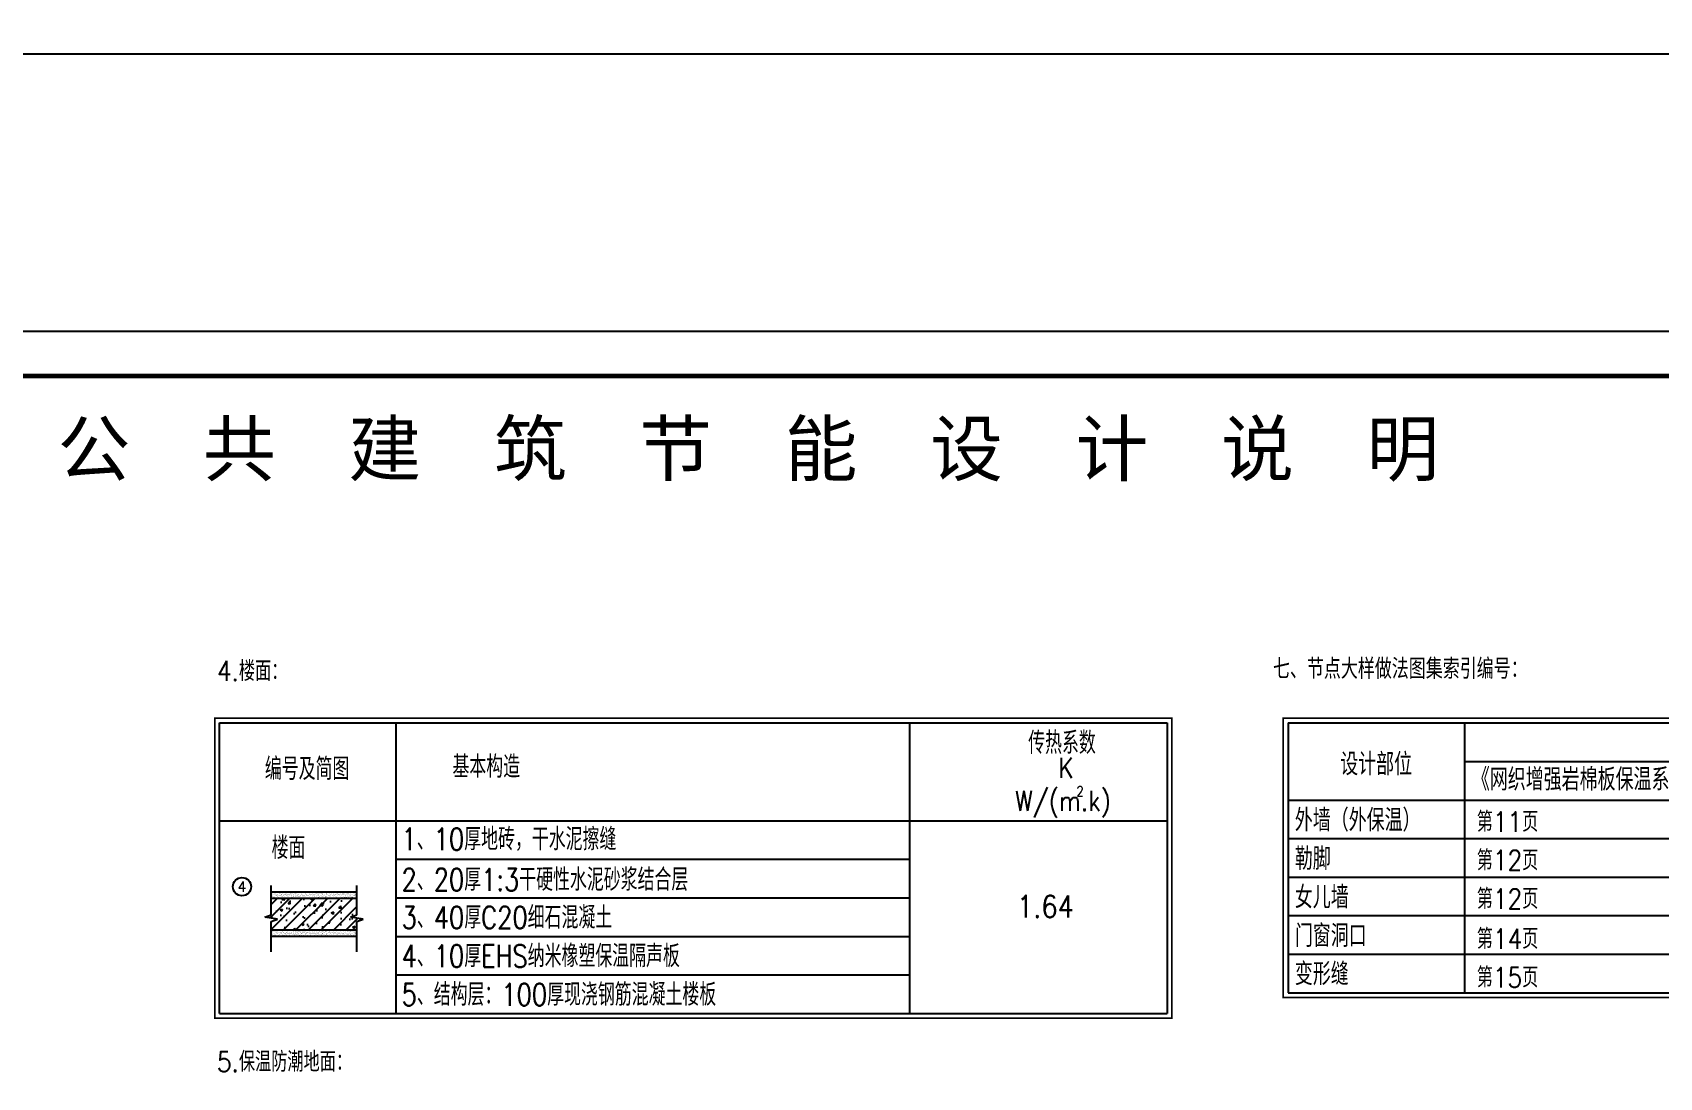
# Model space of a CAD drawing. Extents: x 5904849 to 6011887, y -826029 to -177002.
# Drawn here: x 5932675 to 5969248, y -314463 to -290973 of the extents above; entities that cross this region are included whole.
import ezdxf
from ezdxf.enums import TextEntityAlignment as Align

# ---------------------------------------------------------------- set-up
doc = ezdxf.new("R2010")
doc.units = 0
doc.header["$LTSCALE"] = 1000
doc.header["$MEASUREMENT"] = 0
doc.layers.get('0').update_dxf_attribs({"linetype": 'CONTINUOUS'})
for name, color, linetype in [('AXIS', 3, 'CONTINUOUS'), ('AXIS_TEXT', 7, 'CONTINUOUS'), ('PUB_TITLE', 4, 'CONTINUOUS'), ('STAIR', 5, 'CONTINUOUS'), ('图框', 7, 'CONTINUOUS')]:
    doc.layers.add(name, color=color, linetype=linetype)
doc.styles.add('COMPLEX', font='COMPLEX')
doc.styles.add('HZ1', font='txt.shx', dxfattribs={"bigfont": 'hzdx.shx'})
doc.styles.add('HZTXT', font='txt.shx', dxfattribs={"width": 0.7, "height": 500, "bigfont": 'hztxt.shx'})
doc.styles.add('宋体', font='', dxfattribs={"width": 0.7})
doc.styles.get('宋体').set_extended_font_data('SimSun')

# ---------------------------------------------------------------- blocks, each defined once
blk = doc.blocks.new('_AXISO')
blk.add_circle((0, 0), 0.5)
at = {"layer": 'AXIS_TEXT', "style": 'COMPLEX', "width": 1.041667}
blk.add_attdef('A', text='', height=0.56, dxfattribs=at).set_placement((-0.25, -0.28), (0.25, -0.28), align=Align.FIT)

msp = doc.modelspace()

# ---------------------------------------------------------------- hatches: boundary and pattern name
h = msp.add_hatch()
h.set_pattern_fill('钢筋混凝土', color=256, scale=80, style=0)
h.set_pattern_definition([(45, (5611094.2, -791663.33), (-141.421356, 141.421356), []), (50, (5611094.2, -791663.33), (573.80815, -50.2017), [60, -660]), (355, (5611094.2, -791663.33), (-111.00107, 601.7537), [48, -528]), (100.4514, (5611142, -791667.5), (462.8075, 551.55163), [50.99215, -560.9137]), (46.1842, (5611094.2, -791503.3), (853.7928, -132.4152), [90, -990]), (96.6356, (5611165.3, -791514.4), (747.7302, 779.2943), [76.4882, -841.3704]), (351.1842, (5611094.2, -791503.3), (747.7296, 779.2949), [72, -792]), (21, (5611174.2, -791543.33), (477.52564, -322.0951), [60, -660]), (326, (5611174.2, -791543.33), (194.65227, 580.12004), [48, -528]), (71.4514, (5611214, -791570.2), (672.1781, 258.0244), [50.99215, -560.9137]), (37.5, (5611094.2, -791663.33), (9.727884, 266.31508), [0, -521.6, 0, -536, 0, -530]), (7.5, (5611094.2, -791663.33), (210.45563, 315.52937), [0, -305.6, 0, -509.6, 0, -202]), (327.5, (5610915.8, -791663.33), (427.05795, -18.0439), [0, -200, 0, -624, 0, -828]), (317.5, (5610835.8, -791663.33), (466.54894, 80.08399), [0, -260, 0, -414.4, 0, -588])])
h.paths.add_polyline_path([(5938036, -310429.4), (5938036, -310810.4), (5937893.4, -310857.9), (5938178.6, -310905.4), (5938036, -310953), (5938036, -311142.2), (5939965.7, -311142.2), (5939965.7, -310953), (5940108.2, -310905.4), (5939823.1, -310857.9), (5939965.7, -310810.4), (5939965.7, -310429.4)])
h = msp.add_hatch()
h.set_pattern_fill('AR-SAND', color=256, scale=29.7, style=0)
h.set_pattern_definition([(37.5, (5918540.42, -327418.81), (-1.8709, 57.226666), [0, -45.144, 0, -50.49, 0, -48.2625]), (7.5, (5918540.42, -327418.81), (52.56237, 83.81774), [0, -24.354, 0, -40.689, 0, -15.5925]), (327.5, (5918503.887, -327418.81), (92.49001, 0.16807), [0, -14.85, 0, -53.46, 0, -69.795]), (317.5, (5918503.89, -327418.81), (89.28196, 26.06696), [0, -7.425, 0, -35.046, 0, -40.095])])
h.paths.add_polyline_path([(5939965.7, -310286.8), (5939965.7, -310429.4), (5938036, -310429.4), (5938036, -310286.8)])
h = msp.add_hatch()
h.set_pattern_fill('AR-SAND', color=256, scale=29.7, style=0)
h.set_pattern_definition([(322.5, (5918540.42, -294152.74), (-1.8709, -57.226666), [0, -45.144, 0, -50.49, 0, -48.2625]), (352.5, (5918540.42, -294152.74), (52.56237, -83.81774), [0, -24.354, 0, -40.689, 0, -15.5925]), (32.5, (5918503.887, -294152.74), (92.49001, -0.16807), [0, -14.85, 0, -53.46, 0, -69.795]), (42.5, (5918503.89, -294152.74), (89.28196, -26.06696), [0, -7.425, 0, -35.046, 0, -40.095])])
h.paths.add_polyline_path([(5939965.7, -311284.7), (5939965.7, -311142.2), (5938036, -311142.2), (5938036, -311284.7)])

# ---------------------------------------------------------------- linework, layer by layer
for p, q in [((5938036, -310286.8), (5939965.7, -310286.8)), ((5938036, -310429.4), (5939965.7, -310429.4)), ((5938036, -311142.2), (5939965.7, -311142.2)), ((5938036, -311142.2), (5939965.7, -311142.2)), ((5938036, -311284.7), (5939965.7, -311284.7)), ((5936880.6, -313023.5), (5952389.9, -313023.5))]:
    msp.add_line(p, q)
at = {"layer": 'PUB_TITLE'}
for points in [[(5904849.4, -291447.7), (6009949.4, -291447.7), (6009949.4, -232047.7), (5904849.4, -232047.7)], [(5904849.4, -357092.5), (5988949.4, -357092.5), (5988949.4, -297692.5), (5904849.4, -297692.5)]]:
    msp.add_lwpolyline(points, close=True, dxfattribs=at)
at = {"layer": 'PUB_TITLE', "const_width": 100}
msp.add_lwpolyline([(5907349.4, -356092.5), (5987949.4, -356092.5), (5987949.4, -298692.5), (5907349.4, -298692.5)], close=True, dxfattribs=at)
at = {"layer": 'STAIR'}
for p, q in [((5938036, -310810.4), (5938036, -310150.4)), ((5939965.7, -310810.4), (5939965.7, -310150.4)), ((5937893.4, -310857.9), (5938036, -310810.4)), ((5938178.6, -310905.4), (5937893.4, -310857.9)), ((5939823.1, -310857.9), (5939965.7, -310810.4)), ((5940108.2, -310905.4), (5939823.1, -310857.9)), ((5938036, -310953), (5938178.6, -310905.4)), ((5938036, -311635.9), (5938036, -310953)), ((5939965.7, -310953), (5940108.2, -310905.4)), ((5939965.7, -311635.9), (5939965.7, -310953))]:
    msp.add_line(p, q, dxfattribs=at)
at = {"layer": '图框', "ltscale": 250}
for p, q in [((5936880.6, -313023.5), (5936880.6, -306494.3)), ((5936880.6, -306494.3), (5958178.3, -306494.3)), ((5940850.6, -313023.5), (5940850.6, -306494.3)), ((5952389.9, -306494.3), (5952389.9, -313023.5)), ((5958178.3, -306494.3), (5958178.3, -313023.5)), ((5960899.5, -306494.3), (5960899.5, -312557.7)), ((5960899.5, -306494.3), (5982617.4, -306494.3)), ((5964869.5, -312557.7), (5964869.5, -306494.3)), ((5964869.5, -307360.4), (5982617.4, -307360.4)), ((5960899.5, -308226.4), (5982617.4, -308226.4)), ((5936880.6, -308692.5), (5958178.3, -308692.5)), ((5960899.5, -309092.7), (5982617.4, -309092.7)), ((5940850.6, -309558.5), (5952389.9, -309558.5)), ((5960899.5, -309958.9), (5982617.4, -309958.9)), ((5960899.5, -309958.9), (5982617.4, -309958.9)), ((5960899.5, -309958.9), (5982617.4, -309958.9)), ((5940850.6, -310424.8), (5952389.9, -310424.8)), ((5960899.5, -310825.2), (5982617.4, -310825.2)), ((5960899.5, -310825.2), (5982617.4, -310825.2)), ((5940850.6, -311291), (5952389.9, -311291)), ((5960899.5, -311691.4), (5982617.4, -311691.4)), ((5960899.5, -311691.4), (5982617.4, -311691.4)), ((5960899.5, -311691.4), (5982617.4, -311691.4)), ((5940850.6, -312157.3), (5952389.9, -312157.3)), ((5960899.5, -312557.7), (5982617.4, -312557.7)), ((5960899.5, -312557.7), (5982617.4, -312557.7)), ((5960899.5, -312557.7), (5982617.4, -312557.7)), ((5960899.5, -312557.7), (5982617.4, -312557.7)), ((5960899.5, -312557.7), (5982617.4, -312557.7)), ((5936880.6, -313023.5), (5958178.3, -313023.5)), ((5940850.6, -313023.5), (5952389.9, -313023.5)), ((5940850.6, -313023.5), (5952389.9, -313023.5)), ((5940850.6, -313023.5), (5952389.9, -313023.5))]:
    msp.add_line(p, q, dxfattribs=at)
at = {"layer": '图框', "ltscale": 250, "const_width": 36.1}
for points in [[(5936772.3, -313131.8), (5936772.3, -306386), (5958286.5, -306386), (5958286.5, -313131.8)], [(5960791.3, -312665.9), (5960791.3, -306386), (5982725.6, -306386), (5982725.6, -312665.9)]]:
    msp.add_lwpolyline(points, close=True, dxfattribs=at)

# ---------------------------------------------------------------- block references
at = {"layer": 'AXIS'}
ref = msp.add_blockref('_AXISO', (5937382.7, -310172.7), dxfattribs=dict(at, xscale=410.5727999992669, yscale=410.5727999992669, zscale=410.5727999992669))
ref.add_attrib('A', '4', dxfattribs={"layer": 'AXIS_TEXT', "height": 229.9, "style": 'COMPLEX', "width": 1.171875}).set_placement((5937280.1, -310287.6), (5937485.4, -310287.6), align=Align.FIT)

# ---------------------------------------------------------------- texts
at = {"style": '宋体'}
msp.add_text('公  共  建  筑  节  能  设  计  说  明', height=1200, dxfattribs=at).set_placement((5933235.6, -300927.2))
at = {"color": 4, "style": 'HZ1'}
for s, height, width, p in [('4.楼面：', 450, 0.85, (5936821.8, -305550.1)), ('传热系数', 500, 0.8, (5955056.5, -307190.3)), ('基本构造', 500, 0.8, (5942114.6, -307725.6)), ('设计部位', 500, 0.85, (5962071.2, -307670)), ('编号及简图', 500, 0.8, (5937897.2, -307776.3)), ('K', 450, 0.85, (5955733.5, -307726.5)), ('《网织增强岩棉板保温系统》(2017CPXY-J391)', 500, 0.85, (5965031, -308012.8)), ('W/(m.k)', 450, 0.85, (5954764.4, -308469.5)), ('外墙（外保温）', 500, 0.85, (5961051.4, -308929.5)), ('第11页', 450, 0.85, (5965141.8, -308939.8)), ('楼面', 500, 0.8, (5938048.7, -309552)), ('1、10厚地砖，干水泥擦缝', 500, 0.8, (5940970.6, -309356.1)), ('勒脚', 500, 0.85, (5961051.4, -309795.8)), ('第12页', 450, 0.85, (5965141.7, -309806.1)), ('2、20厚1:3干硬性水泥砂浆结合层', 500, 0.8, (5940970.6, -310265.8)), ('女儿墙', 500, 0.85, (5961051.4, -310662)), ('1.64', 500, 0.85, (5954807.3, -310868.6)), ('第12页', 450, 0.85, (5965141.8, -310672.3)), ('3、40厚C20细石混凝土', 500, 0.8, (5940971.9, -311117.2)), ('门窗洞口', 500, 0.85, (5961051.4, -311528.3)), ('第14页', 450, 0.85, (5965141.8, -311571.7)), ('4、10厚EHS纳米橡塑保温隔声板', 500, 0.8, (5940971.9, -311983.5)), ('变形缝', 500, 0.85, (5961051.4, -312386.5)), ('第15页 ', 450, 0.85, (5965141.8, -312438)), ('5、结构层：100厚现浇钢筋混凝土楼板', 500, 0.8, (5940971.9, -312849.7)), ('5.保温防潮地面：', 450, 0.85, (5936821.8, -314334.1))]:
    msp.add_text(s, height=height, dxfattribs=dict(at, width=width)).set_placement(p)
at = {"color": 4, "style": 'HZ1', "width": 0.85}
msp.add_text('2', height=225, dxfattribs=at).set_placement((5956141.4, -307916.3), align=Align.TOP_LEFT)
at = {"color": 6, "insert": (5960559.3, -305058.9), "char_height": 399.77, "width": 16839.259, "attachment_point": 1, "style": 'HZTXT'}
msp.add_mtext('\\pt4800;{\\fSimHei|b0|i0|c134|p2;七、节点大样做法图集索引编号：}', dxfattribs=at)

doc.saveas('drawing.dxf')
